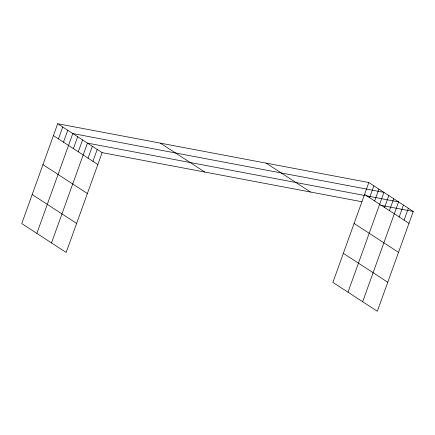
<?xml version="1.0" encoding="UTF-8"?>
<svg xmlns="http://www.w3.org/2000/svg" width="435" height="435" viewBox="0 0 435 435"><rect width="100%" height="100%" fill="white"/><g stroke="black" fill="none" stroke-linecap="round" stroke-linejoin="round"><path stroke-width="0.65" d="M57.686 123.73L21.75 223.552L66.163 252.458L102.105 152.636L57.686 123.73L368.837 182.542L413.25 211.448L377.314 311.27L332.895 282.364L368.837 182.542M58.448 138.885L62.722 127.004M63.477 142.163L67.757 130.282M36.85 233.383L72.792 133.556L383.936 192.368L348 292.19M73.401 148.618L77.675 136.737M78.284 151.799L82.563 139.918M51.509 242.92L87.446 143.099L364.59 195.484M88.055 158.155L92.334 146.28M92.943 161.336L97.217 149.455M369.592 197.697L373.866 185.816M374.627 200.97L378.901 189.094M384.545 207.43L388.819 195.549M389.428 210.611L393.708 198.73M362.654 301.732L398.59 201.911L365.922 195.734M399.199 216.967L403.479 205.086M404.088 220.148L408.362 208.267M102.105 152.636L361.909 201.742M380.581 205.271L413.25 211.448M364.557 194.418L408.971 223.329M266.155 163.13L310.574 192.042M354.112 223.443L398.525 252.349M343.346 253.344L387.759 282.25M160.368 143.137L204.782 172.042M53.413 135.611L97.826 164.517M42.962 164.631L87.381 193.537M32.201 194.532L76.614 223.438"/></g></svg>
